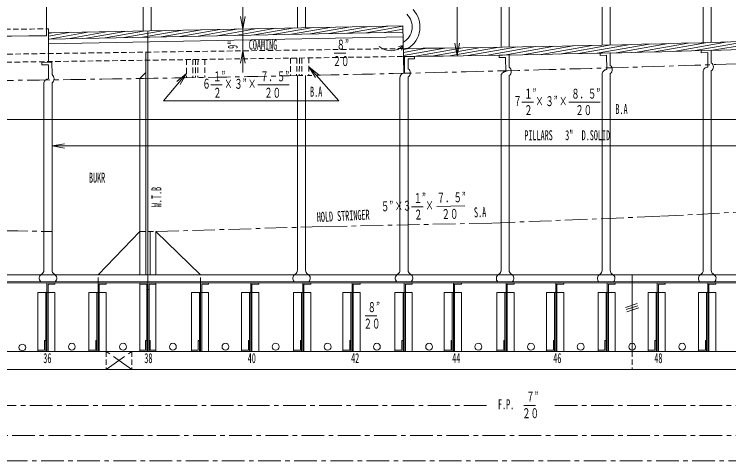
# Model space of a CAD drawing. Units: millimetres, scale not verified. Extents: x -28536 to 28536, y -20184 to 20184.
# Drawn here: x -176 to 7724, y -309 to 4624 of the extents above; entities that cross this region are included whole.
import ezdxf
from ezdxf.enums import TextEntityAlignment as Align

# ---------------------------------------------------------------- set-up
doc = ezdxf.new("R2010")
doc.units = ezdxf.units.MM
doc.header["$LTSCALE"] = 50
doc.linetypes.add('CHAIN1', pattern=[8, 5, -1, 1, -1])
doc.linetypes.add('DASHED1', pattern=[1.8, 1.2, -0.6])
for name, color, linetype, lineweight in [('0-0_0', 3, 'Continuous', 18), ('0-1_芯', 4, 'CHAIN1', 18), ('0-2_寸法', 2, 'Continuous', 18)]:
    doc.layers.add(name, color=color, linetype=linetype, lineweight=lineweight)
doc.styles.add('ＭＳ ゴシック', font='')
doc.styles.get('ＭＳ ゴシック').set_extended_font_data('MS Gothic')

msp = doc.modelspace()

# ---------------------------------------------------------------- linework, layer by layer
at = {"layer": '0-0_0'}
for p, q in [((176.24, 7093.82), (179.29, 4387.02)), ((6323.97, 6083.29), (6323.94, 4282.82)), ((6413.68, 6087.84), (6413.63, 4284.84)), ((7441.57, 6118.21), (7441.57, 4310.86)), ((7531.28, 6125.56), (7531.28, 4313.38)), ((2955.28, 6014.18), (2955.28, 4474.61)), ((3044.99, 6015.98), (3044.99, 4476.39)), ((5206.37, 6045.48), (5206.34, 4260.82)), ((5296.08, 6050.03), (5296.02, 4262.36)), ((1248, 5962.07), (1248, 4440.72)), ((1337.71, 5972.32), (1337.71, 4442.5)), ((202.74, 4463.5), (204.14, 4092.94)), ((202.92, 4419.97), (4120.72, 4497.75)), ((203.05, 4381.32), (450.07, 4424.87)), ((203.21, 4350.26), (4122.11, 4428.06)), ((210.57, 4350.4), (656.11, 4428.97)), ((416.61, 4354.49), (862.15, 4433.06)), ((622.65, 4358.59), (1068.19, 4437.15)), ((828.69, 4362.68), (1274.24, 4441.24)), ((1034.73, 4366.77), (1480.28, 4445.33)), ((1240.77, 4370.86), (1686.32, 4449.42)), ((1302.37, 1656.28), (1302.37, 4441.8)), ((1446.81, 4374.95), (1892.36, 4453.51)), ((1652.86, 4379.04), (2098.4, 4457.6)), ((1858.9, 4383.13), (2304.44, 4461.69)), ((2064.94, 4387.22), (2510.48, 4465.78)), ((2270.98, 4391.31), (2716.52, 4469.87)), ((2477.02, 4395.4), (2922.57, 4473.96)), ((2683.06, 4399.49), (3128.61, 4478.05)), ((2889.1, 4403.58), (3334.65, 4482.15)), ((3095.14, 4407.67), (3540.69, 4486.24)), ((3301.18, 4411.77), (3746.73, 4490.33)), ((3507.23, 4415.86), (3952.77, 4494.42)), ((3713.27, 4419.95), (4120.84, 4491.81)), ((3919.31, 4424.04), (4121.48, 4459.69)), ((4131.09, 3975.38), (4120.72, 4497.75)), ((202.93, 4413.54), (244.03, 4420.78)), ((203.43, 4298.93), (4123.12, 4376.75)), ((5038.84, 4170.09), (5592.68, 4267.74)), ((5241.9, 4173.65), (5798.04, 4271.71)), ((5443.86, 4177.02), (6004.73, 4275.92)), ((5648.26, 4180.82), (6212.75, 4280.36)), ((5853.96, 4184.85), (6422.14, 4285.04)), ((6060.98, 4189.12), (6632.92, 4289.96)), ((6269.34, 4193.62), (6845.12, 4295.14)), ((6479.08, 4198.36), (7058.78, 4300.58)), ((6690.22, 4203.35), (7273.92, 4306.27)), ((6902.79, 4208.59), (7490.57, 4312.23)), ((7116.82, 4214.09), (7708.76, 4318.47)), ((7332.34, 4219.85), (7928.54, 4324.98)), ((7549.38, 4225.88), (8149.93, 4331.78)), ((1276.99, 1745.18), (1276.97, 4205.43)), ((4125.94, 4234.79), (4189.91, 4246.07)), ((4126.58, 4202.67), (4386.73, 4248.54)), ((4127.22, 4170.54), (4584.71, 4251.21)), ((4243.34, 4158.78), (4783.86, 4254.08)), ((4440.46, 4161.29), (4984.21, 4257.17)), ((4638.73, 4164.01), (5185.78, 4260.47)), ((4838.18, 4166.94), (5388.6, 4264)), ((6323.94, 4196.36), (6323.94, 4195.85)), ((6413.65, 4060.04), (6411.78, 4199.57)), ((7441.57, 4224.38), (7441.57, 4223.88)), ((7492.82, 4040.72), (7490.91, 4201.71)), ((7531.28, 4088.06), (7529.4, 4227.6)), ((4140.48, 3974.2), (4138.3, 4157.31)), ((5257.59, 3990.72), (5255.71, 4148.21)), ((5296.05, 4038.06), (5294.17, 4174.37)), ((6375.19, 4012.69), (6373.28, 4173.69)), ((203.02, 3909.77), (201.15, 4067.27)), ((241.48, 3957.12), (239.6, 4093.42)), ((1213.76, 3914.22), (1276.98, 3979.21)), ((6323.94, 3966.21), (6323.91, 1794.42)), ((6413.62, 3969.65), (6413.56, 1794.63)), ((7441.57, 3994.24), (7441.57, 1794.14)), ((7531.28, 3997.7), (7531.28, 1791.75)), ((1213.76, 1745.2), (1213.76, 3914.22)), ((2955.28, 3946.12), (2955.24, 1795.26)), ((3044.99, 3947.97), (3044.96, 1792.91)), ((4088.77, 3926.3), (4088.74, 1794.98)), ((4178.48, 3930.86), (4178.45, 1792.62)), ((5206.33, 3937.13), (5206.27, 1784.35)), ((5296.01, 3947.68), (5295.95, 1794.9)), ((151.77, 3856.18), (151.76, 1795.94)), ((241.48, 3866.76), (241.47, 1793.64)), ((751.17, 1745.32), (1213.76, 2223.71)), ((1327.05, 1745.17), (1327.17, 2223.71)), ((1390.99, 2223.71), (1883.83, 1745.02)), ((1390.99, 1745.15), (1390.99, 2223.71)), ((-16682.38, 1749.82), (15472.37, 1741.51)), ((6655.95, 899.3), (6655.95, 1743.79)), ((-16695.47, 1660.93), (15472.32, 1652.61)), ((-16682.39, 1673.62), (15472.32, 1665.31)), ((185.24, 1656.56), (185.05, 900.31)), ((197.66, 1640.96), (273.86, 1640.94)), ((197.66, 1640.96), (197.66, 900.31)), ((273.86, 1656.54), (273.86, 1640.94)), ((751.15, 1656.42), (750.95, 900.31)), ((763.56, 1640.96), (839.76, 1640.94)), ((763.56, 1640.96), (763.56, 900.31)), ((839.76, 1656.39), (839.76, 1640.94)), ((1213.76, 1656.3), (1213.75, 1640.98)), ((1213.75, 1640.98), (1213.75, 899.3)), ((1289.95, 1640.96), (1213.75, 1640.98)), ((1289.95, 1640.96), (1289.56, 899.31)), ((1289.92, 1581.13), (1314.79, 1581.13)), ((1302.37, 1656.28), (1302.18, 899.3)), ((1314.79, 1640.96), (1390.99, 1640.94)), ((1314.79, 1640.96), (1314.79, 899.3)), ((1390.99, 1656.25), (1390.99, 900.31)), ((1883.81, 1656.12), (1883.61, 900.31)), ((1896.23, 1640.96), (1972.43, 1640.94)), ((1896.23, 1640.96), (1896.23, 900.31)), ((1972.43, 1656.1), (1972.43, 1640.94)), ((2439.09, 1655.98), (2438.89, 900.31)), ((2451.51, 1640.96), (2527.71, 1640.94)), ((2451.51, 1640.96), (2451.51, 900.31)), ((2527.71, 1655.96), (2527.71, 1640.94)), ((3013.87, 1655.83), (3013.67, 900.31)), ((3026.29, 1640.96), (3102.49, 1640.94)), ((3026.29, 1640.96), (3026.29, 900.31)), ((3102.49, 1655.81), (3102.49, 1640.94)), ((3558.5, 1655.69), (3558.3, 900.31)), ((3570.91, 1640.96), (3647.11, 1640.94)), ((3570.91, 1640.96), (3570.91, 900.31)), ((3647.11, 1655.67), (3647.11, 1640.94)), ((4135.49, 1655.54), (4135.3, 900.31)), ((4147.91, 1640.96), (4224.11, 1640.94)), ((4147.91, 1640.96), (4147.91, 900.31)), ((4224.11, 1655.52), (4224.11, 1640.94)), ((4680.13, 1655.4), (4679.94, 900.31)), ((4692.55, 1640.96), (4768.75, 1640.94)), ((4692.55, 1640.96), (4692.55, 900.31)), ((4768.75, 1655.38), (4768.75, 1640.94)), ((5261.57, 1655.25), (5261.38, 900.31)), ((5273.99, 1640.96), (5350.19, 1640.94)), ((5273.99, 1640.96), (5273.99, 900.31)), ((5350.19, 1655.23), (5350.19, 1640.94)), ((5811.94, 1655.11), (5811.74, 900.31)), ((5824.36, 1640.96), (5900.56, 1640.94)), ((5824.36, 1640.96), (5824.36, 900.31)), ((5900.56, 1655.09), (5900.56, 1640.94)), ((6380.86, 1654.96), (6380.67, 900.31)), ((6393.28, 1640.96), (6469.48, 1640.94)), ((6393.28, 1640.96), (6393.28, 900.31)), ((6469.48, 1654.94), (6469.48, 1640.94)), ((6933.96, 1654.82), (6933.77, 900.31)), ((6946.38, 1640.96), (7022.58, 1640.94)), ((6946.38, 1640.96), (6946.38, 900.31)), ((7022.58, 1654.8), (7022.58, 1640.94)), ((7491.47, 1654.67), (7491.27, 900.31)), ((7503.89, 1640.96), (7580.09, 1640.94)), ((7503.89, 1640.96), (7503.89, 900.31)), ((7580.09, 1654.65), (7580.09, 1640.94)), ((83.24, 1551.41), (83.24, 900.31)), ((273.86, 1551.41), (83.24, 1551.41)), ((172.26, 1551.41), (172.26, 900.31)), ((273.86, 1551.41), (273.86, 900.31)), ((649.15, 1551.41), (649.15, 900.31)), ((839.76, 1551.41), (649.15, 1551.41)), ((738.16, 1551.41), (738.16, 900.31)), ((839.76, 1551.41), (839.76, 899.3)), ((1781.81, 1551.41), (1781.81, 900.31)), ((1972.43, 1551.41), (1781.81, 1551.41)), ((1870.83, 1551.41), (1870.83, 900.31)), ((1972.43, 1551.41), (1972.43, 900.31)), ((2337.09, 1551.41), (2337.09, 900.31)), ((2527.71, 1551.41), (2337.09, 1551.41)), ((2426.11, 1551.41), (2426.11, 900.31)), ((2527.71, 1551.41), (2527.71, 900.31)), ((2911.87, 1551.41), (2911.87, 900.31)), ((3102.49, 1551.41), (2911.87, 1551.41)), ((3000.89, 1551.41), (3000.89, 900.31)), ((3102.49, 1551.41), (3102.49, 900.31)), ((3456.49, 1551.41), (3456.49, 900.31)), ((3647.11, 1551.41), (3456.49, 1551.41)), ((3545.51, 1551.41), (3545.51, 900.31)), ((3647.11, 1551.41), (3647.11, 900.31)), ((4033.49, 1551.41), (4033.49, 900.31)), ((4224.11, 1551.41), (4033.49, 1551.41)), ((4122.51, 1551.41), (4122.51, 900.31)), ((4224.11, 1551.41), (4224.11, 900.31)), ((4578.13, 1551.41), (4578.13, 900.31)), ((4768.75, 1551.41), (4578.13, 1551.41)), ((4667.15, 1551.41), (4667.15, 900.31)), ((4768.75, 1551.41), (4768.75, 900.31)), ((5159.57, 1551.41), (5159.57, 900.31)), ((5350.19, 1551.41), (5159.57, 1551.41)), ((5248.59, 1551.41), (5248.59, 900.31)), ((5350.19, 1551.41), (5350.19, 900.31)), ((5709.94, 1551.41), (5709.94, 900.31)), ((5900.56, 1551.41), (5709.94, 1551.41)), ((5798.96, 1551.41), (5798.96, 900.31)), ((5900.56, 1551.41), (5900.56, 900.31)), ((6278.86, 1551.41), (6278.86, 900.31)), ((6469.48, 1551.41), (6278.86, 1551.41)), ((6367.88, 1551.41), (6367.88, 900.31)), ((6469.48, 1551.41), (6469.48, 900.31)), ((6831.96, 1551.41), (6831.96, 900.31)), ((7022.58, 1551.41), (6831.96, 1551.41)), ((6920.98, 1551.41), (6920.98, 900.31)), ((7022.58, 1551.41), (7022.58, 900.31)), ((7389.47, 1551.41), (7389.47, 900.31)), ((7580.09, 1551.41), (7389.47, 1551.41)), ((7478.49, 1551.41), (7478.49, 900.31)), ((7580.09, 1551.41), (7580.09, 900.31)), ((6580.76, 1385.66), (6712.29, 1428.12)), ((6588.56, 1361.48), (6720.09, 1403.95)), ((6596.37, 1337.31), (6727.89, 1379.77)), ((159.44, 1018.24), (172.26, 1018.24)), ((159.44, 913.01), (159.44, 1018.24)), ((725.35, 1018.24), (738.16, 1018.24)), ((725.35, 913.01), (725.35, 1018.24)), ((1276.57, 1018.24), (1289.39, 1018.24)), ((1276.57, 913.01), (1276.57, 1018.24)), ((1327.84, 1018.22), (1315.03, 1018.23)), ((1327.79, 913), (1327.84, 1018.22)), ((1858.01, 1018.24), (1870.83, 1018.24)), ((1858.01, 913.01), (1858.01, 1018.24)), ((2413.29, 1018.24), (2426.11, 1018.24)), ((2413.29, 913.01), (2413.29, 1018.24)), ((2988.07, 1018.24), (3000.89, 1018.24)), ((2988.07, 913.01), (2988.07, 1018.24)), ((3532.69, 1018.24), (3545.51, 1018.24)), ((3532.69, 913.01), (3532.69, 1018.24)), ((4109.69, 1018.24), (4122.51, 1018.24)), ((4109.69, 913.01), (4109.69, 1018.24)), ((4654.33, 1018.24), (4667.15, 1018.24)), ((4654.33, 913.01), (4654.33, 1018.24)), ((5235.77, 1018.24), (5248.59, 1018.24)), ((5235.77, 913.01), (5235.77, 1018.24)), ((5786.14, 1018.24), (5798.96, 1018.24)), ((5786.14, 913.01), (5786.14, 1018.24)), ((6355.06, 1018.24), (6367.88, 1018.24)), ((6355.06, 913.01), (6355.06, 1018.24)), ((6908.16, 1018.24), (6920.98, 1018.24)), ((6908.16, 913.01), (6908.16, 1018.24)), ((7465.67, 1018.24), (7478.49, 1018.24)), ((7465.67, 913.01), (7465.67, 1018.24)), ((-19158.76, 899.3), (15843.33, 899.3)), ((83.24, 913.01), (159.44, 913.01)), ((649.15, 913.01), (725.35, 913.01)), ((1213.75, 913.01), (1276.57, 913.01)), ((1390.61, 912.97), (1327.79, 913)), ((1781.81, 913.01), (1858.01, 913.01)), ((2337.09, 913.01), (2413.29, 913.01)), ((2911.87, 913.01), (2988.07, 913.01)), ((3456.49, 913.01), (3532.69, 913.01)), ((4033.49, 913.01), (4109.69, 913.01)), ((4578.13, 913.01), (4654.33, 913.01)), ((5159.57, 913.01), (5235.77, 913.01)), ((5709.94, 913.01), (5786.14, 913.01)), ((6278.86, 913.01), (6355.06, 913.01)), ((6831.96, 913.01), (6908.16, 913.01)), ((7389.47, 913.01), (7465.67, 913.01)), ((-18963.55, 699.71), (14434.86, 699.71))]:
    msp.add_line(p, q, dxfattribs=at)
at = {"layer": '0-0_0', "color": 1, "linetype": 'DASHED1'}
for p, q in [((4125.73, 4245.31), (-2866.12, 4147.44)), ((1728.83, 4123.81), (1727.44, 3922.83)), ((1798.21, 4124.78), (1796.83, 3924.04)), ((1827.5, 4125.19), (1826.12, 3925.74)), ((1855.6, 4125.58), (1854.23, 3925.94)), ((1932.16, 4126.66), (1930.79, 3926.42)), ((2878.11, 4139.9), (2876.76, 3943.92)), ((2947.49, 4140.87), (2946.13, 3943.45)), ((2976.78, 4141.28), (2975.41, 3943.25)), ((3004.88, 4141.67), (3003.52, 3943.45)), ((3081.44, 4142.74), (3080.08, 3943.92)), ((1213.76, 2223.71), (1390.99, 2223.71)), ((751.15, 1656.42), (751.17, 1745.32)), ((1883.81, 1656.12), (1883.83, 1745.02)), ((839.76, 899.3), (839.76, 699.71)), ((1124.51, 899.3), (1124.51, 699.71)), ((6655.95, 899.3), (6655.95, 699.71))]:
    msp.add_line(p, q, dxfattribs=at)
at = {"layer": '0-0_0'}
for points in [[(6373.28, 4173.69), (6301.59, 4169.43), (6301.59, 4194.83), (6411.78, 4199.57)], [(7490.91, 4201.71), (7419.22, 4197.46), (7419.22, 4222.86), (7529.4, 4227.6)], [(4178.94, 4021.54), (4177.41, 4132.23), (4249.14, 4133.45), (4248.44, 4158.84), (4138.3, 4157.31)], [(5255.71, 4148.21), (5183.98, 4147.46), (5183.98, 4172.86), (5294.17, 4174.37)], [(201.15, 4067.27), (129.42, 4066.51), (129.42, 4091.91), (239.6, 4093.42)]]:
    msp.add_lwpolyline(points, dxfattribs=at)
at = {"layer": '0-0_0', "color": 1, "linetype": 'DASHED1'}
msp.add_lwpolyline([(-2864.37, 4059.51), (-2152.17, 4067.49), (4127.48, 4157.38)], dxfattribs=at)
at = {"layer": '0-0_0'}
for centre in [(-86.9, 942.06), (460.34, 950.51), (1026.24, 950.51), (1577.47, 950.51), (2158.9, 950.51), (2714.18, 950.51), (3288.96, 950.51), (3833.59, 950.51), (4410.59, 950.56), (4955.23, 950.51), (5536.67, 950.51), (6087.03, 950.51), (6655.95, 950.56), (7209.06, 950.51)]:
    msp.add_circle(centre, 37.64, dxfattribs=at)
for centre, radius, start, end in [((4031.2, 4485.25), 278.84, 300.85899, 43.32069), ((4027.86, 4484.22), 195.85, 299.52491, 45.55709), ((1701.97, 210737.67), 206506.58, 270.6725, 272.62198), ((-4801.84, 425346.65), 420989.1, 268.9988, 270.67794), ((1705.65, 210649.77), 206506.58, 270.67196, 272.62198), ((5263.3, 3992.88), 55.8, 305.8957, 54.06346), ((6380.91, 4014.86), 55.8, 305.93665, 54.06346), ((7491.49, 3990.68), 50.05, 88.47778, 184.07187), ((7498.53, 4042.88), 55.8, 305.93654, 54.06346), ((208.73, 3911.94), 55.8, 305.9366, 54.06346), ((4139.44, 3923.46), 50.75, 88.82781, 183.21501), ((4146.19, 3976.36), 55.8, 305.8957, 54.06346), ((5256.26, 3940.68), 50.05, 88.47778, 184.07187), ((6373.86, 3962.66), 50.05, 88.47778, 184.07187), ((201.69, 3859.74), 50.05, 88.47778, 184.07187), ((150.57, 1707.37), 50.99, 119.17082, 228.33151), ((100.96, 1796.26), 50.8, 299.17082, 360), ((292.21, 1796.21), 50.8, 179.97035, 240.79952), ((242.55, 1707.35), 50.99, 311.63884, 60.79952), ((2954.06, 1706.65), 50.99, 119.17082, 228.33151), ((2904.44, 1795.53), 50.8, 299.17082, 0), ((3095.69, 1795.48), 50.8, 179.97035, 240.79952), ((3046.03, 1706.62), 50.99, 311.63884, 60.79952), ((4087.55, 1706.35), 50.99, 119.17082, 228.33151), ((4037.94, 1795.24), 50.8, 299.17082, 0), ((4229.18, 1795.19), 50.8, 179.97035, 240.79952), ((4179.52, 1706.33), 50.99, 311.63884, 60.79952), ((5205.11, 1706.07), 50.99, 119.17082, 228.33151), ((5155.5, 1794.95), 50.8, 299.17082, 0), ((5346.75, 1794.9), 50.8, 179.97035, 240.79952), ((5297.09, 1706.04), 50.99, 311.63884, 60.79952), ((6322.73, 1705.78), 50.99, 119.17082, 228.33151), ((6273.11, 1794.66), 50.8, 299.17082, 0), ((6464.36, 1794.61), 50.8, 179.97035, 240.79952), ((6414.7, 1705.75), 50.99, 311.63884, 60.79952), ((7440.38, 1705.49), 50.99, 119.17082, 228.33151), ((7390.77, 1794.37), 50.8, 299.17082, 0), ((7582.02, 1794.32), 50.8, 179.97035, 240.79952), ((7532.36, 1705.46), 50.99, 311.63884, 60.79952)]:
    msp.add_arc(centre, radius, start, end, dxfattribs=at)
at = {"layer": '0-0_0', "color": 1, "linetype": 'DASHED1'}
msp.add_arc((-4801.84, 425422.85), 420989.1, 268.9988, 270.68113, dxfattribs=at)
at = {"layer": '0-1_芯'}
for p, q in [((839.76, 699.71), (1124.51, 899.3)), ((1124.51, 699.71), (839.76, 899.3)), ((-5603.65, 302.05), (5090.53, 302.05)), ((5800.85, 302.05), (15006.27, 302.05)), ((-8598.43, -30.87), (14119.9, -30.87)), ((-13079.78, -308.96), (21133.07, -308.96))]:
    msp.add_line(p, q, dxfattribs=at)
msp.add_lwpolyline([(1393.52, 2223.71), (3253.34, 2278.3), (5113.54, 2317.12), (6972.68, 2392.13), (8830.66, 2491.48), (10687.4, 2610.17), (12537.16, 2810.9), (14386.53, 3015.48), (16230.53, 3263.25), (18068.05, 3555.6), (19902.04, 3869.41)], dxfattribs=at)
for centre, radius, start, end in [((-5109.17, 396659.89), 392796.56, 270.27359, 272.42179), ((4159.15, 240991.84), 238800.28, 265.19254, 269.05998)]:
    msp.add_arc(centre, radius, start, end, dxfattribs=at)
at = {"layer": '0-2_寸法'}
for p, q in [((2350.78, 3980.82), (2350.78, 4704.64)), ((2350.78, 4462.97), (2326.47, 4600.84)), ((2350.78, 4462.97), (2375.09, 4600.84)), ((4125.09, 4277.92), (4074.01, 4267.62)), ((4125.09, 4277.92), (4104.96, 4228.69)), ((4721.03, 4165.34), (4745.34, 4303.22)), ((2350.78, 4220.78), (2326.47, 4082.91)), ((2350.78, 4220.78), (2375.09, 4082.91)), ((3362.11, 4193.37), (3490.35, 4193.37)), ((3411.82, 3668.95), (3080.76, 4043.33)), ((3080.76, 4043.33), (3190.3, 3956.15)), ((3080.76, 4043.33), (3153.88, 3923.95)), ((1727.78, 3971.08), (1620.4, 3881.24)), ((1727.78, 3971.08), (1657.6, 3849.94)), ((1995.63, 3842.97), (2123.87, 3842.97)), ((2516.78, 3842.97), (2864.22, 3842.97)), ((5435.07, 3651.44), (5563.31, 3651.44)), ((5956.22, 3651.44), (6303.66, 3651.44)), ((-2819.18, 3462.56), (15747.04, 3462.56)), ((241.48, 3169.8), (379.35, 3194.11)), ((241.48, 3169.8), (379.35, 3145.48)), ((4215.6, 2495.69), (4343.82, 2498.21)), ((4494.56, 2501.18), (4804.69, 2507.29)), ((3704.86, 1292.32), (3833.1, 1292.32)), ((5457.48, 302.05), (5585.72, 302.05))]:
    msp.add_line(p, q, dxfattribs=at)
for points in [[(4741.6, 6259.05), (4721.03, 6259.05), (4721.03, 4165.34)], [(4730.9, 4165.34), (4721.03, 4165.34), (4696.72, 4303.22)], [(1727.78, 3971.08), (1473.52, 3668.95), (3411.82, 3668.95)], [(241.48, 3169.8), (15300.48, 3169.8), (15162.61, 3145.48)]]:
    msp.add_lwpolyline(points, dxfattribs=at)
msp.add_arc((3986.93, 4417.44), 196.35, 229.7865, 314.71935, dxfattribs=at)

# ---------------------------------------------------------------- texts
at = {"layer": '0-2_寸法', "style": 'ＭＳ ゴシック', "width": 0.6}
for s, p in [('COAMING', (2416.95, 4200.16)), ('８”', (3388.69, 4200.84)), ('２０', (3344.52, 4019.04)), ('１”', (2022.2, 3850.44)), ('７．５”', (2543.35, 3850.44)), ('６', (1903.08, 3769.02)), ('×', (2146.79, 3767.57)), ('３”', (2256.62, 3767.77)), ('×', (2409.01, 3767.77)), ('２', (2023.02, 3668.64)), ('２０', (2588.34, 3668.64)), ('B.A', (3094.58, 3680.51)), ('１”', (5461.64, 3658.9)), ('８．５”', (5982.79, 3658.9)), ('７', (5342.52, 3577.48)), ('×', (5586.23, 3576.03)), ('３”', (5696.06, 3576.23)), ('×', (5848.44, 3576.23)), ('２', (5462.45, 3477.1)), ('２０', (6027.78, 3477.1)), ('B.A', (6470.94, 3488.5)), ('PILLARS \u30003"\u3000D.SOLID', (5463.71, 3199.58)), ('BUKR', (649.88, 2730.42)), ('８”', (3731.43, 1299.78)), ('２０', (3687.26, 1117.98)), ('36', (144.54, 736.52)), ('38', (1262.14, 736.52)), ('40', (2405.14, 736.52)), ('42', (3548.14, 736.52)), ('44', (4665.74, 736.52)), ('46', (5783.34, 736.52)), ('48', (6900.94, 736.52)), ('７”', (5484.05, 309.52)), ('F.P.', (5172.42, 226.54)), ('２０', (5439.88, 127.72))]:
    msp.add_text(s, height=110, dxfattribs=at).set_placement(p, align=Align.BOTTOM_LEFT)
for s, rotation, p in [('9"', 90, (2326.9, 4241.73)), ('W.T.B', 90, (1483.93, 2492.61)), ('１”', 1.128, (4242.03, 2503.68)), ('７．５”', 1.128, (4497.79, 2508.71)), ('５”', 1.128, (3880.35, 2413.87)), ('×', 1.128, (4032.7, 2416.87)), ('３', 1.128, (4122.84, 2419.81)), ('×', 1.128, (4372.29, 2423.35)), ('HOLD STRINGER', 2.867, (3173.47, 2294.15)), ('２', 1.128, (4246.42, 2321.93)), ('２０', 1.128, (4550.89, 2327.92)), ('S.A', 2.867, (4910.91, 2346.41))]:
    msp.add_text(s, height=110, rotation=rotation, dxfattribs=at).set_placement(p, align=Align.BOTTOM_LEFT)

doc.saveas('drawing.dxf')
